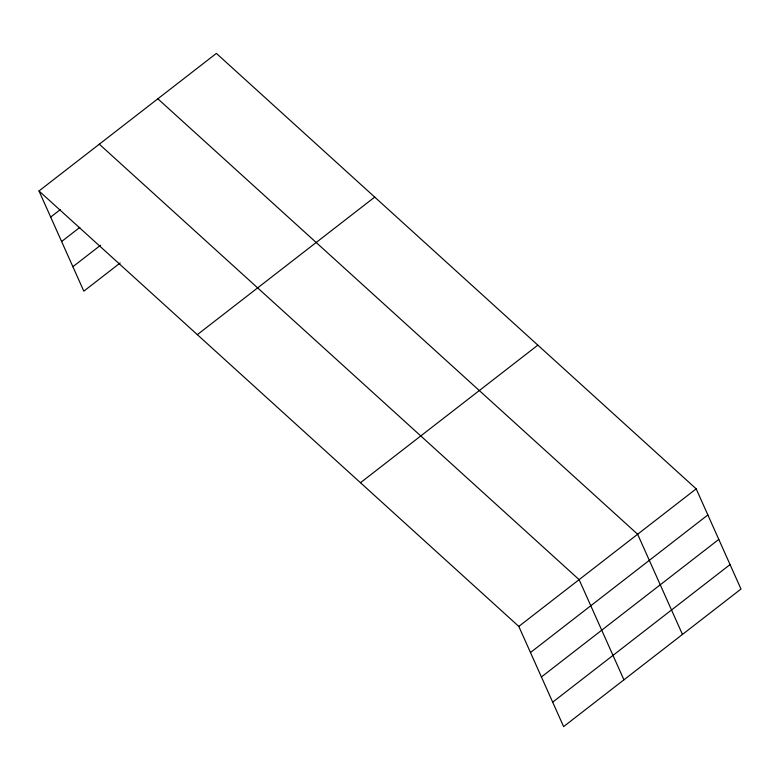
<?xml version="1.0" encoding="UTF-8"?>
<svg xmlns="http://www.w3.org/2000/svg" width="780" height="780" viewBox="0 0 780 780"><rect width="100%" height="100%" fill="white"/><g stroke="black" fill="none" stroke-linecap="round" stroke-linejoin="round"><path stroke-width="1.17" d="M39 190.964L216.382 53.401L696.179 488.845L741 589.036L563.618 726.599L518.798 626.408L39 190.964L83.821 291.154L120.198 262.948M50.68 217.084L60.255 209.654M61.62 241.527L79.804 227.419M72.881 266.711L100.649 245.183M197.33 334.659L374.722 197.096M360.467 482.713L537.849 345.15M518.798 626.408L696.179 488.845M530.478 652.519L707.86 514.956M541.417 676.962L718.799 539.399M552.679 702.156L730.06 564.593M157.843 98.797L637.64 534.242L682.461 634.433M99.313 144.193L579.111 579.637L623.922 679.828"/></g></svg>
